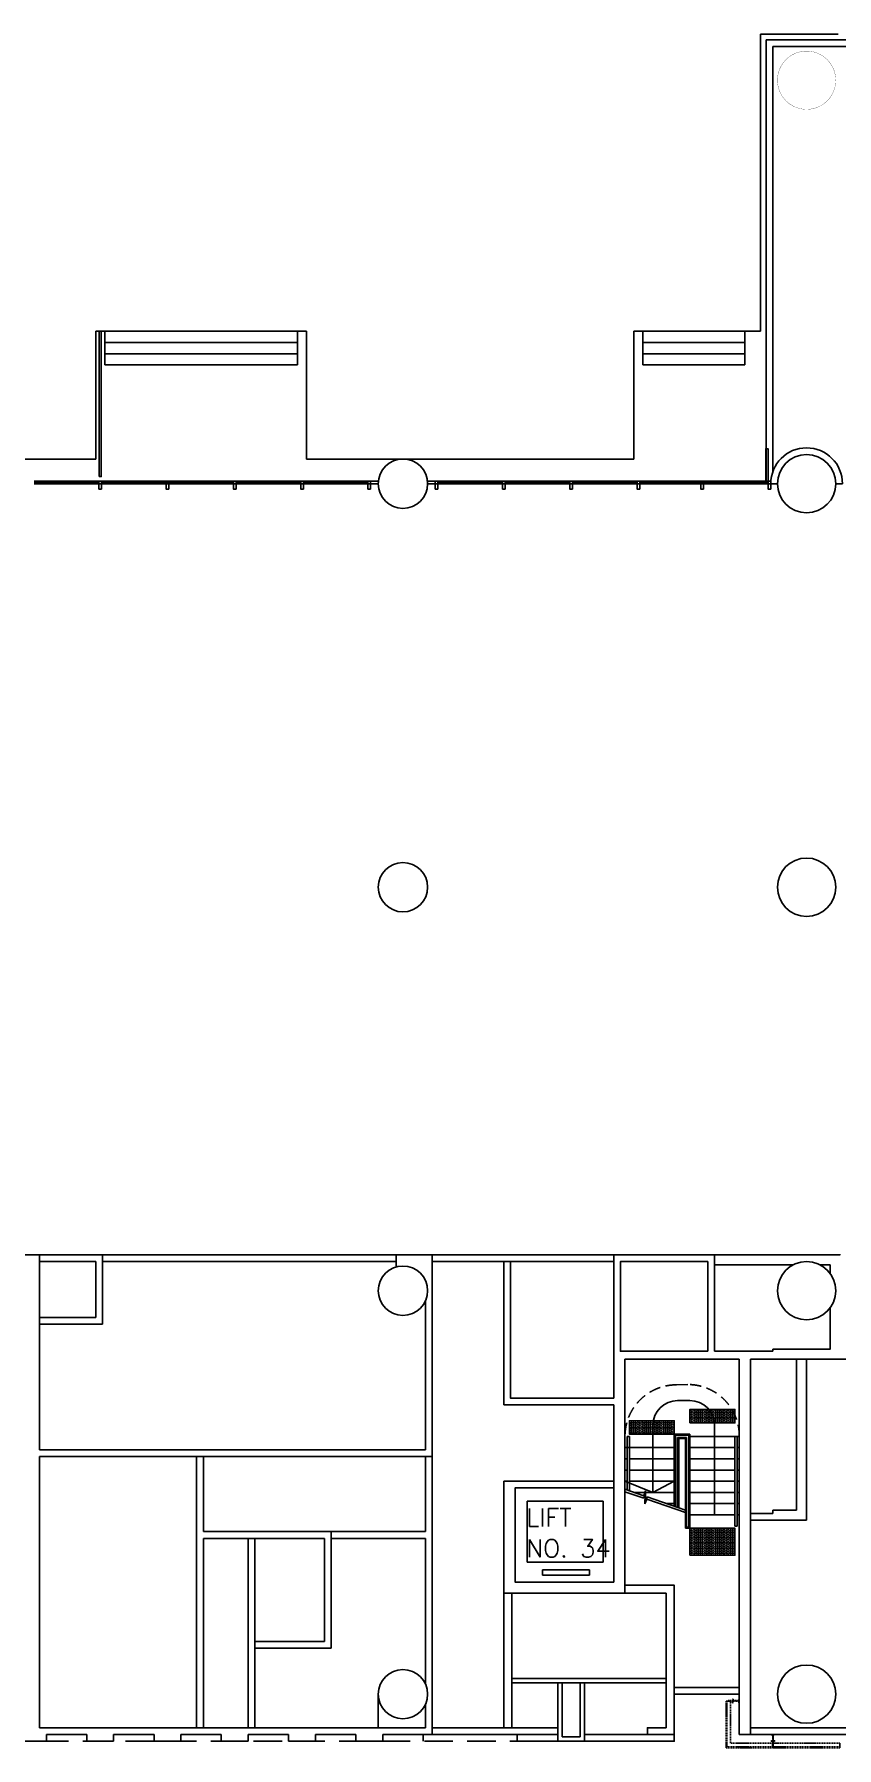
# Model space of a CAD drawing. Extents: x -174000 to 22103, y -98602 to 61553.
# Drawn here: x -119220 to -101329, y 5605 to 43825 of the extents above; entities that cross this region are included whole.
import ezdxf

# ---------------------------------------------------------------- set-up
doc = ezdxf.new("R2010")
doc.units = 0
doc.header["$LTSCALE"] = 1000
doc.header["$MEASUREMENT"] = 0
doc.linetypes.add('DASHED', pattern=[19.05, 12.7, -6.35])
doc.linetypes.add('HIDDEN', pattern=[0.375, 0.25, -0.125])
for name, color, linetype in [('6', 7, 'CONTINUOUS'), ('A-glaz', 1, 'CONTINUOUS'), ('A-WallExt', 3, 'CONTINUOUS'), ('buila', 14, 'HIDDEN'), ('Cloud', 1, 'CONTINUOUS'), ('core2905$0$dr', 1, 'CONTINUOUS'), ('deck', 6, 'CONTINUOUS'), ('dr', 1, 'CONTINUOUS'), ('fence', 1, 'CONTINUOUS'), ('LG1$0$wall to be demolish', 7, 'CONTINUOUS'), ('lift', 4, 'CONTINUOUS'), ('ROOM-NO', 4, 'CONTINUOUS'), ('sand beach', 1, 'CONTINUOUS'), ('sanitary', 1, 'CONTINUOUS'), ('stair', 1, 'CONTINUOUS'), ('stru', 2, 'CONTINUOUS'), ('tactile', 4, 'CONTINUOUS'), ('txt2', 4, 'CONTINUOUS'), ('wal', 3, 'CONTINUOUS'), ('walc', 1, 'CONTINUOUS'), ('wall', 3, 'CONTINUOUS')]:
    doc.layers.add(name, color=color, linetype=linetype)
doc.layers.add('omitted', color=8, linetype='CONTINUOUS', plot=False)
doc.styles.get("Standard").update_dxf_attribs({"font": 'SIMPLEX'})

msp = doc.modelspace()

# ---------------------------------------------------------------- hatches: boundary and pattern name
at = {"layer": 'tactile'}
h = msp.add_hatch(dxfattribs=at)
h.set_pattern_fill('HEX', color=9, scale=5, style=0)
h.set_pattern_definition([(360, (-266.33, 159.415), (1e-14, 27.4963), [15.875, -31.75]), (120, (-266.33, 159.415), (-23.812494, -13.74815), [15.875, -31.75]), (60, (-250.456, 159.415), (-23.812494, 13.74815), [15.875, -31.75])])
h.paths.add_polyline_path([(-104600, 12850), (-103600, 12850), (-103600, 13150), (-104600, 13150)])
h = msp.add_hatch(dxfattribs=at)
h.set_pattern_fill('HEX', color=9, scale=5, style=0)
h.set_pattern_definition([(360, (-1616.33, -90.585), (1e-14, 27.4963), [15.875, -31.75]), (120, (-1616.33, -90.585), (-23.812494, -13.74815), [15.875, -31.75]), (60, (-1600.456, -90.585), (-23.812494, 13.74815), [15.875, -31.75])])
h.paths.add_polyline_path([(-105950, 12600), (-104950, 12600), (-104950, 12900), (-105950, 12900)])
h = msp.add_hatch(dxfattribs=at)
h.set_pattern_fill('HEX', color=9, scale=5, style=0)
h.set_pattern_definition([(360, (-266.33, -2490.585), (1e-14, 27.4963), [15.875, -31.75]), (120, (-266.33, -2490.585), (-23.812494, -13.74815), [15.875, -31.75]), (60, (-250.456, -2490.585), (-23.812494, 13.74815), [15.875, -31.75])])
h.paths.add_polyline_path([(-104600, 9900), (-103600, 9900), (-103600, 10500), (-104600, 10500)])

# ---------------------------------------------------------------- linework, layer by layer
at = {"layer": '6', "color": 14, "linetype": 'Continuous', "const_width": 5}
for points in [[(-101350, 42800, 1), (-102650, 42800, 1)], [(-101350, 33800, 1), (-102650, 33800, 1)], [(-101350, 24800, 1), (-102650, 24800, 1)], [(-101350, 15800, 1), (-102650, 15800, 1)], [(-101350, 6800, 1), (-102650, 6800, 1)]]:
    msp.add_lwpolyline(points, format="xyb", close=True, dxfattribs=at)
at = {"layer": 'A-glaz'}
for p, q in [((-119220, 33860), (-114780, 33860)), ((-117780, 33830), (-119220, 33830)), ((-119220, 33800), (-114780, 33800)), ((-117720, 33830), (-114780, 33830)), ((-114780, 33860), (-113220, 33860)), ((-114780, 33800), (-111549, 33800)), ((-114720, 33830), (-113280, 33830)), ((-113220, 33860), (-111549, 33860)), ((-113220, 33830), (-111780, 33830)), ((-111780, 33800), (-111549, 33800)), ((-110453, 33860), (-110220, 33860)), ((-110452, 33860), (-102798, 33860)), ((-110451, 33800), (-110220, 33800)), ((-102860, 33800), (-110450, 33800)), ((-104300, 33860), (-110220, 33860)), ((-108780, 33830), (-110220, 33830)), ((-108720, 33830), (-107280, 33830)), ((-107220, 33830), (-105780, 33830)), ((-105720, 33830), (-102860, 33830)), ((-102650, 33800), (-102649, 33800))]:
    msp.add_line(p, q, dxfattribs=at)
for points in [[(-117780, 33800), (-117720, 33800), (-117720, 33860), (-117780, 33860)], [(-117720, 33680), (-117720, 33800), (-117780, 33800), (-117780, 33680)], [(-116280, 33800), (-116220, 33800), (-116220, 33860), (-116280, 33860)], [(-116280, 33800), (-116220, 33800), (-116220, 33860), (-116280, 33860)], [(-116220, 33680), (-116220, 33800), (-116280, 33800), (-116280, 33680)], [(-114780, 33800), (-114720, 33800), (-114720, 33860), (-114780, 33860)], [(-114780, 33800), (-114720, 33800), (-114720, 33860), (-114780, 33860)], [(-114720, 33680), (-114720, 33800), (-114780, 33800), (-114780, 33680)], [(-113280, 33800), (-113220, 33800), (-113220, 33860), (-113280, 33860)], [(-113220, 33680), (-113220, 33800), (-113280, 33800), (-113280, 33680)], [(-111780, 33800), (-111720, 33800), (-111720, 33860), (-111780, 33860)], [(-111720, 33680), (-111720, 33800), (-111780, 33800), (-111780, 33680)], [(-110280, 33800), (-110220, 33800), (-110220, 33860), (-110280, 33860)], [(-110220, 33680), (-110220, 33800), (-110280, 33800), (-110280, 33680)], [(-108780, 33800), (-108720, 33800), (-108720, 33860), (-108780, 33860)], [(-108720, 33680), (-108720, 33800), (-108780, 33800), (-108780, 33680)], [(-107280, 33800), (-107220, 33800), (-107220, 33860), (-107280, 33860)], [(-107220, 33680), (-107220, 33800), (-107280, 33800), (-107280, 33680)], [(-105780, 33800), (-105720, 33800), (-105720, 33860), (-105780, 33860)], [(-105720, 33680), (-105720, 33800), (-105780, 33800), (-105780, 33680)], [(-104360, 33800), (-104300, 33800), (-104300, 33860), (-104360, 33860)], [(-104300, 33680), (-104300, 33800), (-104360, 33800), (-104360, 33680)], [(-102860, 33800), (-102800, 33800), (-102800, 33860), (-102860, 33860)], [(-102800, 33680), (-102800, 33800), (-102860, 33800), (-102860, 33680)], [(-102800, 33680), (-102800, 33800), (-102860, 33800), (-102860, 33680)]]:
    msp.add_lwpolyline(points, close=True, dxfattribs=at)
msp.add_lwpolyline([(-102830, 33860), (-102860, 33860), (-102860, 33800), (-102800, 33800), (-102800, 33860)], dxfattribs=at)
at = {"layer": 'A-WallExt'}
for p, q in [((-106150, 14450), (-106150, 16400)), ((-106050, 9050), (-106050, 14270)), ((-102225, 10905), (-102225, 14270)), ((-102000, 10680), (-102000, 14270)), ((-103250, 13170), (-103250, 10830)), ((-103250, 12990), (-103250, 12990)), ((-103250, 12990), (-103250, 12990)), ((-103250, 10830), (-102750, 10830)), ((-102750, 10830), (-102750, 10905)), ((-102750, 10905), (-102225, 10905)), ((-103250, 10680), (-102000, 10680)), ((-105130, 9050), (-106050, 9050)), ((-105130, 6050), (-105130, 9050)), ((-103500, 6800), (-104950, 6800)), ((-104950, 5900), (-104950, 5900))]:
    msp.add_line(p, q, dxfattribs=at)
for points in [[(-106300, 16450), (-106300, 16600), (-108600, 16600), (-108600, 16600), (-110350, 16600), (-110350, 12100)], [(-110350, 16450), (-106300, 16450)], [(-108750, 13250), (-108750, 16450)], [(-108600, 13400), (-108600, 16450)], [(-108600, 16450), (-108600, 16450)], [(-106300, 13400), (-108600, 13400), (-108600, 13400)], [(-108750, 13250), (-106300, 13250)], [(-106300, 11400), (-108500, 11400), (-108500, 9300), (-106300, 9300), (-106300, 11400), (-106850, 11400)], [(-106050, 9230), (-104950, 9230), (-104950, 5750), (-108450, 5750)], [(-108750, 9050), (-108750, 6050)], [(-108570, 9050), (-108570, 6050)], [(-107550, 7050), (-107550, 6050)], [(-107450, 7050), (-107450, 6050)], [(-104950, 6950), (-103500, 6950), (-103500, 6800)], [(-105130, 6050), (-105550, 6050), (-105550, 6050), (-105550, 5900), (-104950, 5900)], [(-104950, 6050), (-104950, 6050), (-104950, 5900)]]:
    msp.add_lwpolyline(points, dxfattribs=at)
at = {"layer": 'buila', "linetype": 'DASHED', "ltscale": 0.05}
msp.add_line((-121950, 5750), (-108450, 5750), dxfattribs=at)
at = {"layer": 'Cloud'}
msp.add_line((-104400, 16600), (-104400, 16600), dxfattribs=at)
at = {"layer": 'core2905$0$dr', "linetype": 'Continuous'}
msp.add_lwpolyline([(-102911, 33860), (-102860, 33860), (-102860, 34580), (-102911, 34580)], close=True, dxfattribs=at)
msp.add_lwpolyline([(-105550, 5900), (-106950, 5900)], dxfattribs=at)
at = {"layer": 'deck', "linetype": 'Continuous'}
for p, q in [((-101300, 43825), (-103025, 43825)), ((-103025, 43825), (-103025, 37200)), ((-117850, 36450), (-117850, 37200)), ((-117850, 37200), (-115500, 37200)), ((-117650, 36450), (-117650, 37200)), ((-113150, 37200), (-115500, 37200)), ((-113350, 36450), (-113350, 37200)), ((-113150, 36450), (-113150, 37200)), ((-105850, 36450), (-105850, 37200)), ((-105850, 37200), (-103025, 37200)), ((-105650, 36450), (-105650, 37200)), ((-103375, 37200), (-103375, 36450)), ((-117650, 36950), (-115500, 36950)), ((-117650, 36700), (-115500, 36700)), ((-113350, 36950), (-115500, 36950)), ((-113350, 36700), (-115500, 36700)), ((-105650, 36950), (-103375, 36950)), ((-105650, 36700), (-103375, 36700)), ((-115500, 36450), (-117650, 36450)), ((-115500, 36450), (-113350, 36450)), ((-103375, 36450), (-105650, 36450))]:
    msp.add_line(p, q, dxfattribs=at)
at = {"layer": 'deck'}
for p, q in [((-117850, 36450), (-117850, 34350)), ((-113150, 36450), (-113150, 34350)), ((-105850, 36450), (-105850, 34350)), ((-125150, 34350), (-117850, 34350)), ((-105850, 34350), (-113150, 34350))]:
    msp.add_line(p, q, dxfattribs=at)
msp.add_lwpolyline([(-117775, 33960), (-117775, 37200), (-117725, 37200), (-117725, 33960)], close=True, dxfattribs=at)
at = {"layer": 'dr'}
for p, q in [((-106000, 12550), (-105950, 12550)), ((-103600, 10550), (-103550, 10550))]:
    msp.add_line(p, q, dxfattribs=at)
at = {"layer": 'fence'}
for p, q in [((-83100, 43700), (-102900, 43700)), ((-102900, 43700), (-102900, 33860))]:
    msp.add_line(p, q, dxfattribs=at)
msp.add_lwpolyline([(-83250, 43550), (-102750, 43550), (-102750, 34078)], dxfattribs=at)
at = {"layer": 'LG1$0$wall to be demolish', "color": 1, "linetype": 'HIDDEN'}
msp.add_lwpolyline([(-103500, 12557, 0.414214), (-104650, 13707), (-104900, 13700, 0.414214), (-106050, 12550)], format="xyb", dxfattribs=at)
at = {"layer": 'lift'}
for p, q in [((-108234, 11107), (-106534, 11107)), ((-108234, 9747), (-108234, 11107)), ((-106734, 11400), (-106300, 11400)), ((-106534, 11107), (-106534, 9747)), ((-106534, 9747), (-108234, 9747)), ((-107889, 9575), (-106844, 9575)), ((-107889, 9455), (-107889, 9575)), ((-106844, 9575), (-106844, 9455)), ((-106844, 9455), (-107889, 9455))]:
    msp.add_line(p, q, dxfattribs=at)
at = {"layer": 'omitted', "linetype": 'HIDDEN', "ltscale": 0.1}
for p, q in [((-103775, 6643), (-103775, 5625)), ((-102757, 5625), (-103775, 5625)), ((-101257, 5625), (-102743, 5625))]:
    msp.add_line(p, q, dxfattribs=at)
for points in [[(-103795, 5605), (-102757, 5605), (-102757, 5705), (-103695, 5705), (-103695, 6643), (-103795, 6643), (-103795, 5605)], [(-103650, 6645), (-103750, 6645), (-103750, 6655), (-103650, 6655)], [(-103650, 6610), (-103650, 6690), (-103640, 6690), (-103640, 6655), (-103510, 6655), (-103510, 6690), (-103500, 6690), (-103500, 6610), (-103500, 6610), (-103510, 6610), (-103510, 6645), (-103640, 6645), (-103640, 6610), (-103650, 6610)], [(-102790, 5750), (-102710, 5750), (-102710, 5760), (-102745, 5760), (-102745, 5890), (-102710, 5890), (-102710, 5900), (-102790, 5900), (-102790, 5900), (-102790, 5890), (-102755, 5890), (-102755, 5760), (-102790, 5760), (-102790, 5750)], [(-102755, 5750), (-102755, 5650), (-102745, 5650), (-102745, 5750)], [(-102743, 5705), (-101257, 5705), (-101257, 5605), (-102743, 5605), (-102743, 5705)]]:
    msp.add_lwpolyline(points, dxfattribs=at)
at = {"layer": 'sand beach', "linetype": 'Continuous'}
msp.add_line((-117850, 16592), (-117850, 16592), dxfattribs=at)
at = {"layer": 'sanitary', "color": 1}
msp.add_line((-111550, 6800), (-111550, 6050), dxfattribs=at)
at = {"layer": 'stair'}
for p, q in [((-106050, 12300), (-104950, 12300)), ((-106000, 11352), (-106000, 12550)), ((-105950, 11335), (-105950, 12550)), ((-104625, 12575), (-104925, 12575)), ((-104925, 12575), (-104925, 10981)), ((-104675, 12525), (-104875, 12525)), ((-104875, 12525), (-104875, 10964)), ((-104675, 10525), (-104675, 12525)), ((-104625, 10525), (-104625, 12575)), ((-104600, 12550), (-103500, 12550)), ((-104600, 12300), (-103600, 12300)), ((-103600, 10550), (-103600, 12550)), ((-103550, 10550), (-103550, 12550)), ((-103550, 12300), (-103500, 12300)), ((-103500, 12550), (-103500, 10550)), ((-106050, 12050), (-106000, 12050)), ((-105950, 12050), (-104950, 12050)), ((-104600, 12050), (-103600, 12050)), ((-103550, 12050), (-103500, 12050)), ((-106050, 11800), (-106000, 11800)), ((-106050, 11550), (-106000, 11550)), ((-106000, 11352), (-106000, 11550)), ((-105950, 11800), (-104950, 11800)), ((-105950, 11335), (-105950, 11550)), ((-105950, 11550), (-104950, 11550)), ((-104600, 11800), (-103600, 11800)), ((-104600, 11550), (-103600, 11550)), ((-103550, 11800), (-103500, 11800)), ((-103550, 11550), (-103500, 11550)), ((-105849, 11300), (-104950, 11300)), ((-104600, 11300), (-103600, 11300)), ((-103550, 11300), (-103500, 11300)), ((-105124, 11050), (-104950, 11050)), ((-104600, 11050), (-103600, 11050)), ((-104600, 10800), (-103600, 10800)), ((-103550, 11050), (-103500, 11050)), ((-103550, 10800), (-103500, 10800)), ((-104675, 10525), (-104625, 10525))]:
    msp.add_line(p, q, dxfattribs=at)
at = {"layer": 'stru', "linetype": 'Continuous'}
msp.add_lwpolyline([(-101350, 33800), (-101200, 33800, 1), (-102800, 33800), (-102650, 33800)], format="xyb", dxfattribs=at)
for centre, radius in [((-102000, 33800), 650), ((-111000, 33800), 550), ((-111000, 24800), 550), ((-102000, 24800), 650), ((-102000, 15800), 650), ((-102000, 15800), 650), ((-111000, 15800), 550), ((-111000, 15800), 550), ((-111000, 6800), 550), ((-111000, 6800), 550), ((-102000, 6800), 650)]:
    msp.add_circle(centre, radius, dxfattribs=at)
at = {"layer": 'tactile'}
for points in [[(-104600, 12850), (-103600, 12850), (-103600, 13150), (-104600, 13150)], [(-105950, 12600), (-104950, 12600), (-104950, 12900), (-105950, 12900)], [(-104600, 9900), (-103600, 9900), (-103600, 10500), (-104600, 10500)]]:
    msp.add_lwpolyline(points, close=True, dxfattribs=at)
at = {"layer": 'txt2', "linetype": 'Continuous'}
for p, q in [((-104600, 13350), (-104875, 13350)), ((-105425, 11300), (-105425, 12800)), ((-104050, 12800), (-104050, 10800)), ((-105425, 11300), (-106050, 11550)), ((-105425, 11300), (-104950, 11550)), ((-106050, 11369), (-105629, 11224)), ((-106050, 11316), (-105626, 11170)), ((-105591, 11334), (-105629, 11224)), ((-105598, 11250), (-105626, 11170)), ((-105598, 11250), (-105604, 11044)), ((-105604, 11044), (-105565, 11149)), ((-105591, 11212), (-105595, 11089)), ((-105595, 11089), (-105554, 11198)), ((-105591, 11211), (-105591, 11334)), ((-105591, 11211), (-105591, 11271)), ((-105565, 11149), (-104700, 10851)), ((-105554, 11198), (-104700, 10904))]:
    msp.add_line(p, q, dxfattribs=at)
for centre, start, end in [((-104875, 12800), 90, 180), ((-104600, 12800), 0, 90)]:
    msp.add_arc(centre, 550, start, end, dxfattribs=at)
at = {"layer": 'wal'}
for p, q in [((-119100, 16600), (-122250, 16600)), ((-119100, 16600), (-119350, 16600)), ((-119100, 16600), (-119100, 12250)), ((-117850, 16450), (-119100, 16450)), ((-117850, 16450), (-117850, 15200)), ((-117700, 16600), (-117700, 15050)), ((-112500, 16450), (-117700, 16450)), ((-111150, 16450), (-112500, 16450)), ((-110350, 16600), (-110962, 16600)), ((-106300, 13400), (-106300, 16600)), ((-104200, 16600), (-106300, 16600)), ((-104200, 16600), (-104050, 16600)), ((-104200, 14450), (-104200, 16450)), ((-110500, 12250), (-110500, 15571)), ((-119100, 15200), (-117850, 15200)), ((-119100, 15050), (-117700, 15050)), ((-104393, 14450), (-106150, 14450)), ((-103500, 14270), (-106050, 14270)), ((-103500, 14270), (-106050, 14270)), ((-103500, 14270), (-106050, 14270)), ((-105600, 14270), (-105450, 14270)), ((-102750, 14450), (-104050, 14450)), ((-104050, 14270), (-104050, 14270)), ((-103500, 14270), (-103500, 5900)), ((-103250, 14270), (-103250, 5900)), ((-96976, 14270), (-103250, 14270)), ((-106300, 11550), (-106300, 13250)), ((-103250, 12990), (-103250, 10830)), ((-103250, 12990), (-103250, 12990)), ((-103250, 12990), (-103250, 12990)), ((-103250, 12990), (-103250, 12990)), ((-103250, 12990), (-103250, 10830)), ((-119100, 6050), (-119100, 12100)), ((-115600, 12100), (-115600, 6050)), ((-110350, 5900), (-110350, 12100)), ((-106300, 11550), (-106850, 11550)), ((-108500, 9300), (-108500, 11400)), ((-108500, 9300), (-108500, 11400)), ((-106300, 9300), (-106300, 11400)), ((-112600, 10425), (-115450, 10425)), ((-112600, 7825), (-112600, 10425)), ((-115450, 10275), (-115450, 6050)), ((-112750, 10275), (-115450, 10275)), ((-114450, 10275), (-114450, 6050)), ((-114300, 10275), (-114300, 7975)), ((-112750, 7975), (-112750, 10275)), ((-110500, 7029), (-110500, 10275)), ((-114300, 7975), (-114300, 6050)), ((-112750, 7975), (-114300, 7975)), ((-112600, 7825), (-114300, 7825)), ((-108570, 7150), (-105130, 7150)), ((-108570, 7050), (-107050, 7050)), ((-107050, 7050), (-105130, 7050)), ((-110500, 6050), (-110500, 6571)), ((-119550, 5750), (-118950, 5750)), ((-119100, 6050), (-118950, 6050)), ((-118950, 6050), (-118050, 6050)), ((-118950, 5900), (-118950, 5750)), ((-118950, 5900), (-118050, 5900)), ((-118050, 6050), (-115950, 6050)), ((-118050, 5900), (-118050, 5750)), ((-118050, 5750), (-117450, 5750)), ((-117450, 5900), (-116550, 5900)), ((-116550, 5900), (-116550, 5750)), ((-116550, 5750), (-115950, 5750)), ((-115950, 6050), (-115050, 6050)), ((-115950, 5900), (-115050, 5900)), ((-115050, 6050), (-110500, 6050)), ((-115050, 5900), (-115050, 5750)), ((-115050, 5750), (-114450, 5750)), ((-114450, 5900), (-113550, 5900)), ((-114450, 5800), (-114450, 5800)), ((-112950, 5900), (-112050, 5900)), ((-111450, 5900), (-107550, 5900)), ((-110350, 6050), (-107550, 6050)), ((-108450, 5900), (-107550, 5900))]:
    msp.add_line(p, q, dxfattribs=at)
at = {"layer": 'wal', "linetype": 'Continuous'}
for p, q in [((-111150, 16600), (-111150, 16329)), ((-106950, 7050), (-106950, 5750)), ((-117450, 5900), (-117450, 5750)), ((-115950, 5900), (-115950, 5750)), ((-114450, 5900), (-114450, 5750)), ((-113550, 5900), (-113550, 5750)), ((-113550, 5750), (-112950, 5750)), ((-112950, 5900), (-112950, 5750)), ((-112050, 5900), (-112050, 5750)), ((-112050, 5750), (-111450, 5750)), ((-111450, 5900), (-111450, 5750)), ((-103500, 5900), (-103250, 5900))]:
    msp.add_line(p, q, dxfattribs=at)
at = {"layer": 'wal', "linetype": 'DASHED', "ltscale": 0.05}
for p, q in [((-110550, 5900), (-110550, 5750)), ((-108450, 5900), (-108450, 5750))]:
    msp.add_line(p, q, dxfattribs=at)
at = {"layer": 'wal'}
for points in [[(-112500, 16600), (-119100, 16600)], [(-110962, 16600), (-110962, 16600), (-111037, 16600), (-111037, 16600), (-112500, 16600)], [(-104200, 14450), (-106150, 14450), (-106150, 16450)], [(-104393, 14450), (-106150, 14450), (-106150, 16450), (-104200, 16450)], [(-101250, 16600), (-101250, 16600), (-104050, 16600), (-104050, 14450)], [(-102303, 16375), (-104050, 16375)], [(-101475, 16183), (-101475, 16375), (-101697, 16375)], [(-102750, 14495), (-101475, 14495), (-101475, 15417)], [(-104200, 14450), (-104393, 14450)], [(-102750, 14450), (-102750, 14495)], [(-106300, 11400), (-106300, 11550), (-108500, 11550), (-108500, 11550), (-108750, 11550), (-108750, 9050), (-106050, 9050)], [(-107450, 6050), (-107450, 5850), (-107050, 5850), (-107050, 7050)], [(-107550, 6050), (-107550, 5750), (-106950, 5750)], [(-103250, 5900), (-99750, 5900), (-99750, 6050), (-103250, 6050), (-103250, 5900)]]:
    msp.add_lwpolyline(points, dxfattribs=at)
at = {"layer": 'walc', "color": 7}
for p, q in [((-104600, 12600), (-104950, 12600)), ((-104950, 12600), (-104950, 10990)), ((-104700, 12500), (-104850, 12500)), ((-104850, 12500), (-104850, 10956)), ((-104700, 10500), (-104700, 12500)), ((-104600, 10500), (-104600, 12600)), ((-104700, 10500), (-104600, 10500))]:
    msp.add_line(p, q, dxfattribs=at)
at = {"layer": 'wall'}
for p, q in [((-119100, 12250), (-110500, 12250)), ((-119100, 12100), (-110350, 12100)), ((-115450, 12100), (-115450, 10425)), ((-110500, 12100), (-110500, 10425)), ((-112600, 10425), (-110500, 10425)), ((-112600, 10275), (-110500, 10275))]:
    msp.add_line(p, q, dxfattribs=at)

# ---------------------------------------------------------------- texts
at = {"layer": 'ROOM-NO'}
for s, p in [('LIFT', (-108250, 10539)), ('NO. 34', (-108250, 9853))]:
    msp.add_text(s, height=400, dxfattribs=at).set_placement(p)

doc.saveas('drawing.dxf')
